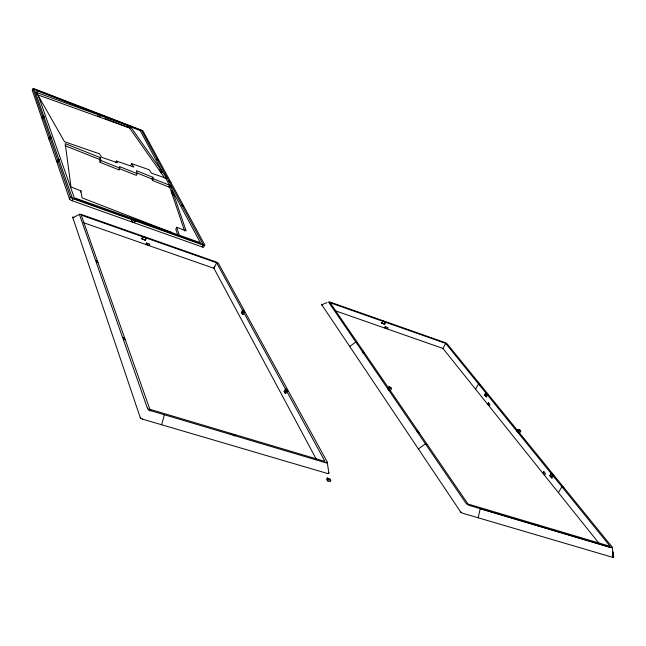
<?xml version="1.0" encoding="UTF-8"?>
<svg xmlns="http://www.w3.org/2000/svg" width="646" height="646" viewBox="0 0 646 646"><rect width="100%" height="100%" fill="white"/><g stroke="black" fill="none" stroke-linecap="round" stroke-linejoin="round"><path stroke-width="0.97" d="M480.139 385.266L480.164 384.491L478.541 383.934L475.577 389.199M563.627 488.19L563.683 487.342L561.883 486.777L558.394 492.615M478.193 517.793L480.212 508.668L610.858 547.55M161.645 424.753L164.359 414.74M32.308 90.44L33.011 88.777A2.035 0.452 23.7 0 1 34.674 88.922L141.094 129.975A1.938 0.428 24.8 0 1 143.162 131.251L204.742 244.882L203.821 246.796A2.374 0.662 25.6 0 1 202.214 246.974L72.118 200.728A2.503 0.711 23.9 0 1 69.526 199.025L32.308 90.44A2.035 0.452 23.7 0 1 32.962 90.278M36.588 94.413L37.298 92.741L36.539 90.577L130.217 126.309L167.153 178.595L151.511 173.185L149.137 169.72L131.534 163.616L130.742 165.368M42.911 116.022L42.16 117.782L42.491 118.743L43.242 116.983L42.911 116.022L44.009 116.441L44.348 117.402L43.242 116.983M48.781 138.51L49.572 136.686L51.389 137.364L51.615 138.018L49.799 137.34L49.007 139.165M57.93 159.352L57.098 161.242L57.494 162.388L58.326 160.491L57.93 159.352L59.125 159.788L59.521 160.927L58.326 160.491M58.374 160.975L58.923 159.715M58.568 161.048L59.125 159.788M69.526 199.025L70.422 197.006L33.011 88.777M72.118 200.728L73.014 198.71A2.503 0.703 23.9 0 1 70.422 197.006M80.379 192.169L80.968 190.861L70.995 186.985L65.206 143.63L100.324 157.624L100.889 160.523L100.09 162.332L119.026 169.882L119.833 168.089L119.486 166.579L137.178 173.629L136.371 175.405L120.536 169.115M100.09 162.332L99.524 159.417L100.324 157.624M129.862 128.425L130.581 126.826L140.158 130.516L162.178 171.561L161.387 173.273L159.522 169.769M115.626 162.816L116.425 161.048L133.827 167.064L131.534 163.616M96.69 262.639L97.433 261.008L96.246 260.604L96.827 262.252L98.014 262.656M131.283 221.546L131.97 219.067L135.474 220.746L134.562 222.709L131.098 221.126M184.594 230.905L169.833 187.388L152.488 180.484L152.02 178.982L152.836 177.23L136.346 170.657L137.178 173.629M152.488 180.484L153.296 178.724L152.836 177.23M134.643 221.554L135.248 220.238M141.886 238.705L142.928 236.468L146.319 237.655L145.479 240.344L141.886 238.705L145.479 240.344M142.088 239.157L142.928 236.468M168.671 186.928L169.486 185.176L165.683 178.094M145.277 239.892L146.319 237.655M169.833 187.388L170.649 185.636L153.296 178.724M170.649 185.636L186.137 230.897L176.705 227.239L175.809 229.136L177.933 235.709M123.741 339.618L124.589 337.81L123.265 337.39L124 339.481L125.332 339.901M202.214 246.974L203.135 245.06A2.374 0.654 25.6 0 0 204.742 244.882M316.475 459.5L213.939 268.316L216.62 262.785L81.21 215.118L149.864 409.289L149.056 410.953M214.391 268.251L214.044 266.838M241.354 312.551L242.5 310.241L243.582 310.605L244.511 312.309L243.429 311.937L242.282 314.263L243.364 314.626L242.436 312.922L241.354 312.551L242.282 314.263M242.436 312.922L243.582 310.605M234.215 436.042L234.942 434.621L235.297 435.42L230.905 434.112L230.549 433.313M284.127 391.5L285.443 388.965L286.63 389.344L287.801 391.468L286.606 391.088L285.29 393.64L284.127 391.5L285.322 391.88L286.097 393.301M285.322 391.88L286.63 389.344M362.584 352.724L363.367 351.254L362.366 350.915L363.553 352.651L364.554 352.991M381.802 323.331L382.884 321.304L382.529 320.828L385.775 322.322L384.693 324.349L381.455 322.855L384.693 324.349M384.346 323.872L385.42 321.845M327.272 478L326.601 479.251L327.482 480.907L330.09 481.666L330.76 480.414L329.872 478.767L327.272 478L328.16 479.655L330.76 480.414M327.482 480.907L328.16 479.655M388.973 386.776L387.834 388.868L388.577 389.958L390.459 390.572L391.589 388.48L390.846 387.398L388.973 386.776L389.716 387.858L391.589 388.48M388.577 389.958L389.716 387.858M599.504 543.956L442.938 348.436L445.692 343.414L330.138 302.74L388.811 388.407M484.516 394.859L485.703 392.776L488.045 394.843L487.132 394.536L485.945 396.628L486.858 396.935L484.516 394.859L485.945 396.628M485.437 395.174L486.616 393.083M518.157 429.42L517.01 431.407L517.898 432.497L519.61 433.062L520.757 431.076L519.868 429.986L518.157 429.42L519.045 430.519L520.757 431.076M517.898 432.497L519.045 430.519M519.101 431.31L519.868 429.986M551.474 477.862L549.722 475.698L551.07 473.429L552.055 473.744L553.816 475.908L552.823 475.593L551.474 477.862L552.459 478.177M551.878 477.451L550.715 476.013L552.055 473.744M349.736 346.482L355.825 342.009L357.399 342.55M418.414 448.97L425.415 443.875L427.184 444.432M73.208 217.532L79.636 214.294M323.622 303.951L327.062 302.578M143.105 419.302L327.28 473.437A2.891 1.09 29 0 0 328.208 473.591M613.385 557.425A2.729 0.856 32.6 0 1 612.683 557.328L463.077 513.352A2.552 0.888 31 0 1 460.259 511.398M149.864 409.289L324.97 461.43L216.62 262.785M151.099 410.799L325.237 462.609A3.27 1.219 28.8 0 0 327.054 461.688L218.526 263.584A2.463 0.703 25.8 0 0 215.821 261.832L81.533 214.537A2.592 0.759 24 0 0 79.482 214.585L147.393 408.167A3.545 1.413 25.6 0 0 151.107 410.808A3.448 1.373 25.6 0 1 147.393 408.167M549.722 475.698L550.715 476.013M418.075 431.14L416.985 430.793L418.463 432.941L419.553 433.288M83.326 222.62L213.939 268.316M334.983 310.661L442.938 348.436M132.188 219.575L135.474 220.746M73.014 198.71L203.135 245.06M171.279 232.358L74.282 197.773L38.51 96.189M179.313 235.225L200.373 242.735L172.256 190.336L171.432 192.104L173.33 195.665M37.533 94.752L129.491 127.908L164.698 177.981M170.544 181.776L168.856 181.155L170.915 182.463M97.651 115.779L100.461 116.853M105.145 118.63L129.491 127.908L130.217 126.309L36.346 92.394L64.503 141.708L99.508 153.837L101.64 157.293L117.54 162.784L116.425 161.048M126.253 126.123L130.016 127.577M142.532 419.101L142.871 419.23A2.705 1.098 25.5 0 1 140.19 417.227M137.38 173.152L152.02 178.982M65.06 145.705L99.524 159.417M100.889 160.523L119.833 168.089M517.809 430.85L447.387 344.124A2.301 0.598 28.6 0 0 444.698 342.445L330.074 302.078A2.366 0.646 27.3 0 0 328.749 302.376L465.823 503.024A3.165 1.082 30.9 0 0 469.505 505.487L610.841 547.517A3.085 0.953 32.4 0 0 611.714 546.476M519.085 432.408L611.73 546.508M445.692 343.414L610.171 546.346L467.987 504.017L389.611 389.57M613.458 556.561L613.377 556.456A2.463 0.767 32.6 0 1 612.691 557.32M536.866 524.528L537.464 525.327L533.903 524.261L533.305 523.462M321.385 304.177L461.187 512.795M85.878 109.126L83.189 108.092M72.578 216.983L140.578 418.56M176.705 227.239L179.402 235.499L82.034 197.862L80.968 190.861M118.824 168.994L119.026 169.882M612.101 547.227L613.635 556.86M328.887 473.082L327.207 462.156A3.238 1.203 28.8 0 1 326.303 462.786M321.934 304.993A1.914 0.533 27.3 0 1 323.016 304.75A1.978 0.549 27.3 0 0 321.853 304.936M72.764 217.694A2.172 0.638 23.9 0 1 73.975 217.5A2.099 0.622 23.9 0 0 72.837 217.75M328.782 472.743A2.608 0.985 29 0 1 327.304 473.429M612.868 552.047L612.513 557.078L612.868 552.047M146.44 242.977L145.875 244.196L149.25 245.375L149.815 244.164L146.44 242.977M385.186 326.642L384.596 327.74L387.479 328.749L388.068 327.651L385.186 326.642M488.538 402.749L487.883 403.895L489.329 405.688L489.975 404.549L488.538 402.749M543.779 471.499L543.052 472.727L544.764 474.867L545.49 473.639L543.779 471.499M203.102 244.495L72.207 197.838L34.367 89.221L141.652 130.589L203.102 244.495M182.568 205.057L181.461 204.653L182.107 205.848L183.214 206.252L182.568 205.057M157.955 159.562L156.938 159.174L158.504 160.571L157.955 159.562"/></g></svg>
